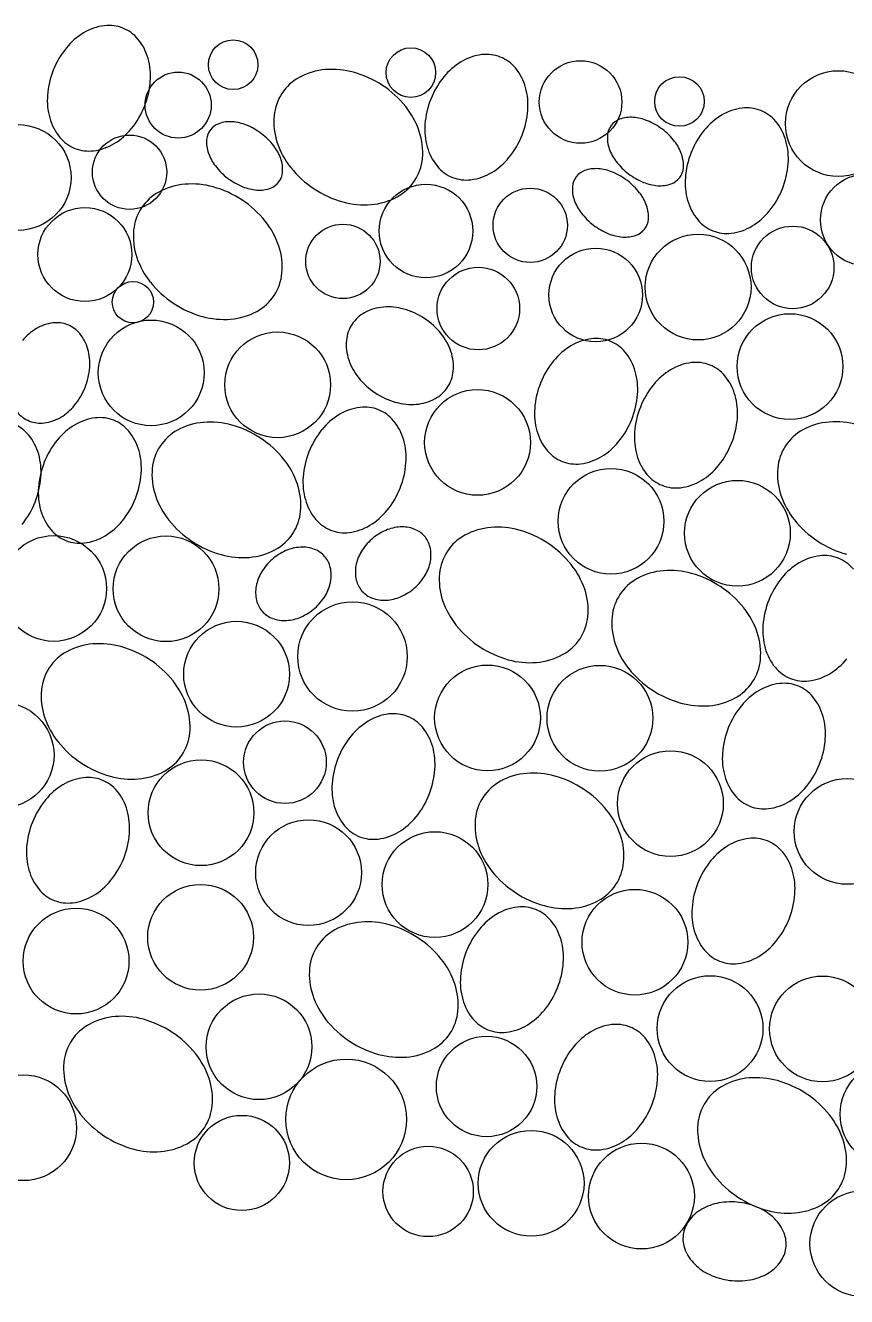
# Paper-space layout 'ESC' of a CAD drawing. Header units: feet, sheet in inches. Extents: x -1.2 to 33.8, y 0.1 to 22.9.
# Drawn here: x 28.663 to 29.126, y 6.202 to 6.918 of the extents above; entities that cross this region are included whole.
import ezdxf

# ---------------------------------------------------------------- set-up
doc = ezdxf.new("R2010")
doc.units = ezdxf.units.FT
doc.header["$MEASUREMENT"] = 0
doc.layers.add('TBLK', color=7, linetype='Continuous')

# ---------------------------------------------------------------- blocks, each defined once
blk = doc.blocks.new('ESC DET')
at = {"layer": 'TBLK'}
for centre, radius in [((30.43315, 7.40426), 0.01395), ((30.53321, 7.39985), 0.01395), ((30.62879, 7.38327), 0.02325), ((30.40218, 7.38154), 0.0186), ((30.77392, 7.37112), 0.02978), ((30.68449, 7.38356), 0.01395), ((30.31207, 7.34075), 0.02978), ((30.3748, 7.34373), 0.02093), ((30.78976, 7.31684), 0.02589), ((30.54172, 7.31058), 0.02635), ((30.60043, 7.3138), 0.02093), ((30.34967, 7.29732), 0.02645), ((30.49494, 7.29349), 0.02093), ((30.74825, 7.29009), 0.02325), ((30.69499, 7.27899), 0.02978), ((30.63734, 7.27459), 0.02635), ((30.57119, 7.2669), 0.02325), ((30.37669, 7.27053), 0.01163), ((30.74671, 7.23423), 0.02978), ((30.38699, 7.23068), 0.02978), ((30.45819, 7.22394), 0.02978), ((30.57077, 7.19148), 0.02978), ((30.64592, 7.14708), 0.02978), ((30.71712, 7.14034), 0.02978), ((30.33207, 7.10921), 0.02978), ((30.39534, 7.10903), 0.02978), ((30.50034, 7.07088), 0.03084), ((30.43507, 7.06094), 0.02978), ((30.57639, 7.03629), 0.02978), ((30.63967, 7.03611), 0.02978), ((30.30247, 7.01532), 0.02978), ((30.4623, 7.01132), 0.02325), ((30.41505, 6.98286), 0.02978), ((30.6794, 6.98802), 0.02978), ((30.77887, 6.97234), 0.02978), ((30.4756, 6.94914), 0.02978), ((30.54679, 6.9424), 0.02978), ((30.4148, 6.91272), 0.02978), ((30.65938, 6.90994), 0.02978), ((30.3447, 6.89928), 0.02978), ((30.70174, 6.86128), 0.02978), ((30.76502, 6.8611), 0.02978), ((30.44771, 6.85101), 0.02978), ((30.57585, 6.82865), 0.02827), ((30.49679, 6.81013), 0.03399), ((30.80475, 6.81301), 0.02978), ((30.31511, 6.80539), 0.02978), ((30.43802, 6.78558), 0.02681), ((30.60095, 6.77413), 0.02978), ((30.66308, 6.7669), 0.02978), ((30.54295, 6.76953), 0.02544), ((30.78775, 6.74007), 0.02978)]:
    blk.add_circle(centre, radius, dxfattribs=at)
for centre, radius, start, end in [((30.3642, 7.39691), 0.02957, 96.96679, 121.15007), ((30.36318, 7.40523), 0.02119, 68.31172, 96.96679), ((30.36831, 7.39011), 0.03751, 121.15007, 140.88107), ((30.36318, 7.40523), 0.02119, 39.65665, 68.31172), ((30.37641, 7.38352), 0.04796, 140.88107, 158.31172), ((30.35673, 7.39988), 0.02957, 15.47337, 39.65665), ((30.34908, 7.39776), 0.03751, 355.74236, 15.47337), ((30.58089, 7.37381), 0.03751, 121.15007, 140.88107), ((30.57679, 7.3806), 0.02957, 96.96679, 121.15007), ((30.57577, 7.38892), 0.02119, 68.31172, 96.96679), ((30.57577, 7.38892), 0.02119, 39.65665, 68.31172), ((30.37641, 7.38352), 0.04796, 158.31172, 175.74236), ((30.48808, 7.36475), 0.0369, 94.5496, 118.62461), ((30.48878, 7.35598), 0.0457, 74.49886, 94.5496), ((30.48571, 7.34492), 0.05717, 56.59168, 74.49886), ((30.56932, 7.38357), 0.02957, 15.47337, 39.65665), ((30.33866, 7.39854), 0.04796, 338.31172, 355.74236), ((30.48357, 7.37301), 0.02749, 118.62461, 146.59168), ((30.48571, 7.34492), 0.05717, 38.6845, 56.59168), ((30.589, 7.36721), 0.04796, 140.88107, 158.31172), ((30.56167, 7.38145), 0.03751, 355.74236, 15.47337), ((30.36599, 7.3843), 0.03751, 175.74236, 195.47337), ((30.48357, 7.37301), 0.02749, 146.59168, 174.55875), ((30.589, 7.36721), 0.04796, 158.31172, 175.74236), ((30.33866, 7.39854), 0.04796, 320.88107, 338.31172), ((30.49467, 7.35209), 0.0457, 18.63376, 38.6845), ((30.55125, 7.38223), 0.04796, 338.31172, 355.74236), ((30.72341, 7.35049), 0.02957, 96.96679, 121.15007), ((30.7224, 7.35881), 0.02119, 68.31172, 96.96679), ((30.7224, 7.35881), 0.02119, 39.65665, 68.31172), ((30.35834, 7.38218), 0.02957, 195.47337, 219.65665), ((30.42863, 7.36124), 0.01047, 110.20797, 142.72738), ((30.43133, 7.35391), 0.01828, 85.73913, 110.20797), ((30.43073, 7.34598), 0.02623, 67.78964, 85.73913), ((30.4266, 7.33586), 0.03716, 52.72738, 67.78964), ((30.49294, 7.37212), 0.0369, 174.55875, 198.63376), ((30.57858, 7.36799), 0.03751, 175.74236, 195.47337), ((30.65438, 7.36371), 0.01047, 142.72738, 175.2468), ((30.65438, 7.36371), 0.01047, 110.20797, 142.72738), ((30.65708, 7.35638), 0.01828, 85.73913, 110.20797), ((30.65648, 7.34845), 0.02623, 67.78964, 85.73913), ((30.65235, 7.33833), 0.03716, 52.72738, 67.78964), ((30.72752, 7.3437), 0.03751, 121.15007, 140.88107), ((30.71594, 7.35346), 0.02957, 15.47337, 39.65665), ((30.35189, 7.37683), 0.02119, 219.65665, 248.31172), ((30.34677, 7.39194), 0.03751, 301.15007, 320.88107), ((30.43641, 7.36059), 0.01828, 175.2468, 199.71563), ((30.42863, 7.36124), 0.01047, 142.72738, 175.2468), ((30.4266, 7.33586), 0.03716, 37.66512, 52.72738), ((30.503, 7.3549), 0.0369, 354.55875, 18.63376), ((30.55125, 7.38223), 0.04796, 320.88107, 338.31172), ((30.66216, 7.36306), 0.01828, 175.2468, 199.71563), ((30.65235, 7.33833), 0.03716, 37.66512, 52.72738), ((30.73563, 7.33711), 0.04796, 140.88107, 158.31172), ((30.35189, 7.37683), 0.02119, 248.31172, 276.96679), ((30.35087, 7.38515), 0.02957, 276.96679, 301.15007), ((30.43526, 7.34253), 0.02623, 19.71563, 37.66512), ((30.50127, 7.37493), 0.0457, 198.63376, 218.6845), ((30.57093, 7.36587), 0.02957, 195.47337, 219.65665), ((30.66965, 7.36574), 0.02623, 199.71563, 217.66512), ((30.66101, 7.34501), 0.02623, 19.71563, 37.66512), ((30.73563, 7.33711), 0.04796, 158.31172, 175.74236), ((30.7083, 7.35135), 0.03751, 355.74236, 15.47337), ((30.4439, 7.36327), 0.02623, 199.71563, 217.66512), ((30.44274, 7.34522), 0.01828, 355.2468, 19.71563), ((30.51237, 7.35401), 0.02749, 326.59168, 354.55875), ((30.55935, 7.37564), 0.03751, 301.15007, 320.88107), ((30.6783, 7.37242), 0.03716, 217.66512, 232.72738), ((30.66849, 7.34769), 0.01828, 355.2468, 19.71563), ((30.69788, 7.35212), 0.04796, 338.31172, 355.74236), ((30.45255, 7.36995), 0.03716, 217.66512, 232.72738), ((30.45255, 7.36995), 0.03716, 232.72738, 247.78964), ((30.45052, 7.34457), 0.01047, 322.72738, 355.2468), ((30.51023, 7.3821), 0.05717, 218.6845, 236.59168), ((30.56448, 7.36052), 0.02119, 219.65665, 248.31172), ((30.56448, 7.36052), 0.02119, 248.31172, 276.96679), ((30.56346, 7.36884), 0.02957, 276.96679, 301.15007), ((30.63466, 7.33478), 0.01047, 142.72738, 175.2468), ((30.63466, 7.33478), 0.01047, 110.20797, 142.72738), ((30.63736, 7.32745), 0.01828, 85.73913, 110.20797), ((30.63677, 7.31952), 0.02623, 67.78964, 85.73913), ((30.63263, 7.3094), 0.03716, 52.72738, 67.78964), ((30.6783, 7.37242), 0.03716, 232.72738, 247.78964), ((30.67627, 7.34704), 0.01047, 290.20797, 322.72738), ((30.67627, 7.34704), 0.01047, 322.72738, 355.2468), ((30.72521, 7.33788), 0.03751, 175.74236, 195.47337), ((30.40898, 7.30018), 0.0369, 94.5496, 118.62461), ((30.40967, 7.29141), 0.0457, 74.49886, 94.5496), ((30.40661, 7.28035), 0.05717, 56.59168, 74.49886), ((30.44842, 7.35983), 0.02623, 247.78964, 265.73913), ((30.44783, 7.3519), 0.01828, 265.73913, 290.20797), ((30.45052, 7.34457), 0.01047, 290.20797, 322.72738), ((30.51023, 7.3821), 0.05717, 236.59168, 254.49886), ((30.51237, 7.35401), 0.02749, 298.62461, 326.59168), ((30.64244, 7.33413), 0.01828, 175.2468, 199.71563), ((30.63263, 7.3094), 0.03716, 37.66512, 52.72738), ((30.67417, 7.3623), 0.02623, 247.78964, 265.73913), ((30.67358, 7.35437), 0.01828, 265.73913, 290.20797), ((30.69788, 7.35212), 0.04796, 320.88107, 338.31172), ((30.40447, 7.30844), 0.02749, 118.62461, 146.59168), ((30.40661, 7.28035), 0.05717, 38.6845, 56.59168), ((30.50717, 7.37104), 0.0457, 254.49886, 274.5496), ((30.50786, 7.36227), 0.0369, 274.5496, 298.62461), ((30.64993, 7.33681), 0.02623, 199.71563, 217.66512), ((30.64129, 7.31608), 0.02623, 19.71563, 37.66512), ((30.71756, 7.33577), 0.02957, 195.47337, 219.65665), ((30.40447, 7.30844), 0.02749, 146.59168, 174.55875), ((30.65858, 7.34349), 0.03716, 217.66512, 232.72738), ((30.64877, 7.31876), 0.01828, 355.2468, 19.71563), ((30.70598, 7.34553), 0.03751, 301.15007, 320.88107), ((30.41557, 7.28752), 0.0457, 18.63376, 38.6845), ((30.65858, 7.34349), 0.03716, 232.72738, 247.78964), ((30.65656, 7.31811), 0.01047, 290.20797, 322.72738), ((30.65656, 7.31811), 0.01047, 322.72738, 355.2468), ((30.7111, 7.33042), 0.02119, 219.65665, 248.31172), ((30.71009, 7.33874), 0.02957, 276.96679, 301.15007), ((30.41384, 7.30755), 0.0369, 174.55875, 198.63376), ((30.65445, 7.33337), 0.02623, 247.78964, 265.73913), ((30.65386, 7.32544), 0.01828, 265.73913, 290.20797), ((30.7111, 7.33042), 0.02119, 248.31172, 276.96679), ((30.4239, 7.29034), 0.0369, 354.55875, 18.63376), ((30.42217, 7.31036), 0.0457, 198.63376, 218.6845), ((30.43327, 7.28944), 0.02749, 326.59168, 354.55875), ((30.43113, 7.31753), 0.05717, 218.6845, 236.59168), ((30.43113, 7.31753), 0.05717, 236.59168, 254.49886), ((30.43327, 7.28944), 0.02749, 298.62461, 326.59168), ((30.42806, 7.30648), 0.0457, 254.49886, 274.5496), ((30.42876, 7.29771), 0.0369, 274.5496, 298.62461), ((30.51664, 7.24721), 0.01979, 118.62461, 146.59168), ((30.51989, 7.24126), 0.02657, 94.5496, 118.62461), ((30.52039, 7.23494), 0.0329, 74.49886, 94.5496), ((30.51818, 7.22698), 0.04117, 56.59168, 74.49886), ((30.33779, 7.2299), 0.03001, 121.15007, 140.88107), ((30.3345, 7.23533), 0.02366, 96.96679, 121.15007), ((30.33369, 7.24199), 0.01695, 68.31172, 96.96679), ((30.33369, 7.24199), 0.01695, 39.65665, 68.31172), ((30.51664, 7.24721), 0.01979, 146.59168, 174.55875), ((30.51818, 7.22698), 0.04117, 38.6845, 56.59168), ((30.32853, 7.23771), 0.02366, 15.47337, 39.65665), ((30.52339, 7.24656), 0.02657, 174.55875, 198.63376), ((30.52463, 7.23215), 0.0329, 18.63376, 38.6845), ((30.63857, 7.22056), 0.02957, 96.96679, 121.15007), ((30.63755, 7.22888), 0.02119, 68.31172, 96.96679), ((30.63755, 7.22888), 0.02119, 39.65665, 68.31172), ((30.32241, 7.23602), 0.03001, 355.74236, 15.47337), ((30.53063, 7.23417), 0.02657, 354.55875, 18.63376), ((30.64267, 7.21377), 0.03751, 121.15007, 140.88107), ((30.6311, 7.22353), 0.02957, 15.47337, 39.65665), ((30.31407, 7.23664), 0.03837, 338.31172, 355.74236), ((30.52939, 7.24859), 0.0329, 198.63376, 218.6845), ((30.65078, 7.20718), 0.04796, 140.88107, 158.31172), ((30.6948, 7.2071), 0.02957, 96.96679, 121.15007), ((30.69378, 7.21542), 0.02119, 68.31172, 96.96679), ((30.69378, 7.21542), 0.02119, 39.65665, 68.31172), ((30.53584, 7.25375), 0.04117, 218.6845, 236.59168), ((30.53738, 7.23353), 0.01979, 326.59168, 354.55875), ((30.62345, 7.22142), 0.03751, 355.74236, 15.47337), ((30.6989, 7.2003), 0.03751, 121.15007, 140.88107), ((30.68733, 7.21007), 0.02957, 15.47337, 39.65665), ((30.31407, 7.23664), 0.03837, 320.88107, 338.31172), ((30.53584, 7.25375), 0.04117, 236.59168, 254.49886), ((30.53738, 7.23353), 0.01979, 298.62461, 326.59168), ((30.65078, 7.20718), 0.04796, 158.31172, 175.74236), ((30.61303, 7.22219), 0.04796, 338.31172, 355.74236), ((30.70701, 7.19371), 0.04796, 140.88107, 158.31172), ((30.32056, 7.23136), 0.03001, 301.15007, 320.88107), ((30.53363, 7.24579), 0.0329, 254.49886, 274.5496), ((30.53413, 7.23948), 0.02657, 274.5496, 298.62461), ((30.70701, 7.19371), 0.04796, 158.31172, 175.74236), ((30.67968, 7.20795), 0.03751, 355.74236, 15.47337), ((30.32466, 7.21927), 0.01695, 219.65665, 248.31172), ((30.32384, 7.22593), 0.02366, 276.96679, 301.15007), ((30.35909, 7.17595), 0.02957, 96.96679, 121.15007), ((30.35807, 7.18427), 0.02119, 68.31172, 96.96679), ((30.51228, 7.17508), 0.03751, 121.15007, 140.88107), ((30.50817, 7.18187), 0.02957, 96.96679, 121.15007), ((30.50715, 7.19019), 0.02119, 68.31172, 96.96679), ((30.50715, 7.19019), 0.02119, 39.65665, 68.31172), ((30.64036, 7.20795), 0.03751, 175.74236, 195.47337), ((30.61303, 7.22219), 0.04796, 320.88107, 338.31172), ((30.66926, 7.20873), 0.04796, 338.31172, 355.74236), ((30.30157, 7.18226), 0.02119, 39.65665, 68.31172), ((30.32466, 7.21927), 0.01695, 248.31172, 276.96679), ((30.36319, 7.16916), 0.03751, 121.15007, 140.88107), ((30.35807, 7.18427), 0.02119, 39.65665, 68.31172), ((30.35162, 7.17892), 0.02957, 15.47337, 39.65665), ((30.41495, 7.17428), 0.02749, 118.62461, 146.59168), ((30.41946, 7.16602), 0.0369, 94.5496, 118.62461), ((30.42016, 7.15725), 0.0457, 74.49886, 94.5496), ((30.41709, 7.14619), 0.05717, 56.59168, 74.49886), ((30.52038, 7.16848), 0.04796, 140.88107, 158.31172), ((30.5007, 7.18484), 0.02957, 15.47337, 39.65665), ((30.63271, 7.20584), 0.02957, 195.47337, 219.65665), ((30.69659, 7.19449), 0.03751, 175.74236, 195.47337), ((30.76719, 7.17447), 0.02749, 118.62461, 146.59168), ((30.7717, 7.16621), 0.0369, 94.5496, 118.62461), ((30.7724, 7.15744), 0.0457, 74.49886, 94.5496), ((30.29512, 7.17691), 0.02957, 15.47337, 39.65665), ((30.3713, 7.16257), 0.04796, 140.88107, 158.31172), ((30.41709, 7.14619), 0.05717, 38.6845, 56.59168), ((30.49305, 7.18272), 0.03751, 355.74236, 15.47337), ((30.62113, 7.2156), 0.03751, 301.15007, 320.88107), ((30.66926, 7.20873), 0.04796, 320.88107, 338.31172), ((30.28747, 7.17479), 0.03751, 355.74236, 15.47337), ((30.34397, 7.17681), 0.03751, 355.74236, 15.47337), ((30.41495, 7.17428), 0.02749, 146.59168, 174.55875), ((30.52038, 7.16848), 0.04796, 158.31172, 175.74236), ((30.62626, 7.20049), 0.02119, 219.65665, 248.31172), ((30.62524, 7.20881), 0.02957, 276.96679, 301.15007), ((30.68894, 7.19237), 0.02957, 195.47337, 219.65665), ((30.76719, 7.17447), 0.02749, 146.59168, 174.55875), ((30.3713, 7.16257), 0.04796, 158.31172, 175.74236), ((30.42432, 7.17339), 0.0369, 174.55875, 198.63376), ((30.42605, 7.15336), 0.0457, 18.63376, 38.6845), ((30.48263, 7.1835), 0.04796, 338.31172, 355.74236), ((30.62626, 7.20049), 0.02119, 248.31172, 276.96679), ((30.67737, 7.20213), 0.03751, 301.15007, 320.88107), ((30.77657, 7.17358), 0.0369, 174.55875, 198.63376), ((30.27705, 7.17557), 0.04796, 338.31172, 355.74236), ((30.33355, 7.17758), 0.04796, 338.31172, 355.74236), ((30.50996, 7.16926), 0.03751, 175.74236, 195.47337), ((30.68249, 7.18702), 0.02119, 219.65665, 248.31172), ((30.68147, 7.19534), 0.02957, 276.96679, 301.15007), ((30.36088, 7.16334), 0.03751, 175.74236, 195.47337), ((30.43266, 7.1762), 0.0457, 198.63376, 218.6845), ((30.43439, 7.15617), 0.0369, 354.55875, 18.63376), ((30.48263, 7.1835), 0.04796, 320.88107, 338.31172), ((30.68249, 7.18702), 0.02119, 248.31172, 276.96679), ((30.7849, 7.17639), 0.0457, 198.63376, 218.6845), ((30.27705, 7.17557), 0.04796, 320.88107, 338.31172), ((30.33355, 7.17758), 0.04796, 320.88107, 338.31172), ((30.50231, 7.16714), 0.02957, 195.47337, 219.65665), ((30.35323, 7.16123), 0.02957, 195.47337, 219.65665), ((30.34165, 7.17099), 0.03751, 301.15007, 320.88107), ((30.44162, 7.18337), 0.05717, 218.6845, 236.59168), ((30.44376, 7.15528), 0.02749, 326.59168, 354.55875), ((30.49586, 7.16179), 0.02119, 219.65665, 248.31172), ((30.49074, 7.17691), 0.03751, 301.15007, 320.88107), ((30.79386, 7.18356), 0.05717, 218.6845, 236.59168), ((30.34678, 7.15588), 0.02119, 219.65665, 248.31172), ((30.44376, 7.15528), 0.02749, 298.62461, 326.59168), ((30.49586, 7.16179), 0.02119, 248.31172, 276.96679), ((30.49484, 7.17011), 0.02957, 276.96679, 301.15007), ((30.53096, 7.11449), 0.02993, 113.46115, 131.36632), ((30.52857, 7.12001), 0.02392, 93.41172, 113.46115), ((30.52829, 7.12461), 0.01931, 69.33623, 93.41172), ((30.53003, 7.12922), 0.01438, 41.36632, 69.33623), ((30.58123, 7.1068), 0.0369, 94.5496, 118.62461), ((30.58193, 7.09804), 0.0457, 74.49886, 94.5496), ((30.57886, 7.08698), 0.05717, 56.59168, 74.49886), ((30.34678, 7.15588), 0.02119, 248.31172, 276.96679), ((30.34576, 7.1642), 0.02957, 276.96679, 301.15007), ((30.44162, 7.18337), 0.05717, 236.59168, 254.49886), ((30.53096, 7.11449), 0.02993, 131.36632, 149.2715), ((30.53003, 7.12922), 0.01438, 13.39642, 41.36632), ((30.57672, 7.11507), 0.02749, 118.62461, 146.59168), ((30.57886, 7.08698), 0.05717, 38.6845, 56.59168), ((30.79386, 7.18356), 0.05717, 236.59168, 254.49886), ((30.43855, 7.17231), 0.0457, 254.49886, 274.5496), ((30.43925, 7.16354), 0.0369, 274.5496, 298.62461), ((30.4748, 7.10307), 0.02993, 131.36632, 149.2715), ((30.4748, 7.10307), 0.02993, 113.46115, 131.36632), ((30.4724, 7.10858), 0.02392, 93.41172, 113.46115), ((30.47213, 7.11318), 0.01931, 69.33623, 93.41172), ((30.47387, 7.11779), 0.01438, 41.36632, 69.33623), ((30.47387, 7.11779), 0.01438, 13.39642, 41.36632), ((30.52579, 7.11756), 0.02392, 149.2715, 169.32093), ((30.52524, 7.12808), 0.01931, 349.32093, 13.39642), ((30.57672, 7.11507), 0.02749, 146.59168, 174.55875), ((30.7671, 7.09827), 0.02957, 96.96679, 121.15007), ((30.76609, 7.10659), 0.02119, 68.31172, 96.96679), ((30.76609, 7.10659), 0.02119, 39.65665, 68.31172), ((30.46963, 7.10614), 0.02392, 149.2715, 169.32093), ((30.46907, 7.11665), 0.01931, 349.32093, 13.39642), ((30.52127, 7.11842), 0.01931, 169.32093, 193.39642), ((30.52071, 7.12893), 0.02392, 329.2715, 349.32093), ((30.58782, 7.09415), 0.0457, 18.63376, 38.6845), ((30.6784, 7.08242), 0.0369, 94.5496, 118.62461), ((30.67909, 7.07365), 0.0457, 74.49886, 94.5496), ((30.77121, 7.09148), 0.03751, 121.15007, 140.88107), ((30.46455, 7.11751), 0.02392, 329.2715, 349.32093), ((30.51647, 7.11728), 0.01438, 193.39642, 221.36632), ((30.51554, 7.132), 0.02993, 311.36632, 329.2715), ((30.58609, 7.11418), 0.0369, 174.55875, 198.63376), ((30.67389, 7.09069), 0.02749, 118.62461, 146.59168), ((30.67603, 7.06259), 0.05717, 56.59168, 74.49886), ((30.77932, 7.08489), 0.04796, 140.88107, 158.31172), ((30.4651, 7.10699), 0.01931, 169.32093, 193.39642), ((30.45938, 7.12058), 0.02993, 311.36632, 329.2715), ((30.51647, 7.11728), 0.01438, 221.36632, 249.33623), ((30.51794, 7.12649), 0.02392, 273.41172, 293.46115), ((30.51554, 7.132), 0.02993, 293.46115, 311.36632), ((30.59615, 7.09696), 0.0369, 354.55875, 18.63376), ((30.67389, 7.09069), 0.02749, 146.59168, 174.55875), ((30.67603, 7.06259), 0.05717, 38.6845, 56.59168), ((30.46031, 7.10585), 0.01438, 193.39642, 221.36632), ((30.45938, 7.12058), 0.02993, 293.46115, 311.36632), ((30.51821, 7.12189), 0.01931, 249.33623, 273.41172), ((30.59443, 7.11699), 0.0457, 198.63376, 218.6845), ((30.68499, 7.06977), 0.0457, 18.63376, 38.6845), ((30.77932, 7.08489), 0.04796, 158.31172, 175.74236), ((30.46031, 7.10585), 0.01438, 221.36632, 249.33623), ((30.46205, 7.11046), 0.01931, 249.33623, 273.41172), ((30.46177, 7.11506), 0.02392, 273.41172, 293.46115), ((30.60552, 7.09607), 0.02749, 326.59168, 354.55875), ((30.68326, 7.08979), 0.0369, 174.55875, 198.63376), ((30.60338, 7.12416), 0.05717, 218.6845, 236.59168), ((30.69332, 7.07258), 0.0369, 354.55875, 18.63376), ((30.7689, 7.08566), 0.03751, 175.74236, 195.47337), ((30.35706, 7.04119), 0.0369, 94.5496, 118.62461), ((30.35775, 7.03242), 0.0457, 74.49886, 94.5496), ((30.35469, 7.02136), 0.05717, 56.59168, 74.49886), ((30.60338, 7.12416), 0.05717, 236.59168, 254.49886), ((30.60552, 7.09607), 0.02749, 298.62461, 326.59168), ((30.69159, 7.0926), 0.0457, 198.63376, 218.6845), ((30.76125, 7.08355), 0.02957, 195.47337, 219.65665), ((30.35255, 7.04945), 0.02749, 118.62461, 146.59168), ((30.35469, 7.02136), 0.05717, 38.6845, 56.59168), ((30.60032, 7.1131), 0.0457, 254.49886, 274.5496), ((30.60101, 7.10433), 0.0369, 274.5496, 298.62461), ((30.70269, 7.07168), 0.02749, 326.59168, 354.55875), ((30.74967, 7.09331), 0.03751, 301.15007, 320.88107), ((30.35255, 7.04945), 0.02749, 146.59168, 174.55875), ((30.70055, 7.09978), 0.05717, 218.6845, 236.59168), ((30.75479, 7.0782), 0.02119, 219.65665, 248.31172), ((30.75378, 7.08652), 0.02957, 276.96679, 301.15007), ((30.36364, 7.02853), 0.0457, 18.63376, 38.6845), ((30.70269, 7.07168), 0.02749, 298.62461, 326.59168), ((30.74433, 7.02629), 0.02957, 96.96679, 121.15007), ((30.74332, 7.03461), 0.02119, 68.31172, 96.96679), ((30.75479, 7.0782), 0.02119, 248.31172, 276.96679), ((30.74332, 7.03461), 0.02119, 39.65665, 68.31172), ((30.36192, 7.04856), 0.0369, 174.55875, 198.63376), ((30.70055, 7.09978), 0.05717, 236.59168, 254.49886), ((30.69818, 7.07995), 0.0369, 274.5496, 298.62461), ((30.74844, 7.01949), 0.03751, 121.15007, 140.88107), ((30.73686, 7.02926), 0.02957, 15.47337, 39.65665), ((30.37198, 7.03134), 0.0369, 354.55875, 18.63376), ((30.69749, 7.08872), 0.0457, 254.49886, 274.5496), ((30.75654, 7.0129), 0.04796, 140.88107, 158.31172), ((30.37025, 7.05137), 0.0457, 198.63376, 218.6845), ((30.52858, 7.00236), 0.03751, 121.15007, 140.88107), ((30.52447, 7.00916), 0.02957, 96.96679, 121.15007), ((30.52345, 7.01748), 0.02119, 68.31172, 96.96679), ((30.52345, 7.01748), 0.02119, 39.65665, 68.31172), ((30.72921, 7.02714), 0.03751, 355.74236, 15.47337), ((30.38135, 7.03045), 0.02749, 326.59168, 354.55875), ((30.53668, 6.99577), 0.04796, 140.88107, 158.31172), ((30.517, 7.01213), 0.02957, 15.47337, 39.65665), ((30.75654, 7.0129), 0.04796, 158.31172, 175.74236), ((30.37921, 7.05854), 0.05717, 218.6845, 236.59168), ((30.50935, 7.01001), 0.03751, 355.74236, 15.47337), ((30.71879, 7.02792), 0.04796, 338.31172, 355.74236), ((30.38135, 7.03045), 0.02749, 298.62461, 326.59168), ((30.53668, 6.99577), 0.04796, 158.31172, 175.74236), ((30.74612, 7.01368), 0.03751, 175.74236, 195.47337), ((30.37921, 7.05854), 0.05717, 236.59168, 254.49886), ((30.37684, 7.03872), 0.0369, 274.5496, 298.62461), ((30.49893, 7.01079), 0.04796, 338.31172, 355.74236), ((30.60138, 6.96827), 0.0369, 94.5496, 118.62461), ((30.60208, 6.9595), 0.0457, 74.49886, 94.5496), ((30.71879, 7.02792), 0.04796, 320.88107, 338.31172), ((30.35656, 6.96646), 0.03751, 121.15007, 140.88107), ((30.35246, 6.97325), 0.02957, 96.96679, 121.15007), ((30.35144, 6.98157), 0.02119, 68.31172, 96.96679), ((30.35144, 6.98157), 0.02119, 39.65665, 68.31172), ((30.37614, 7.04748), 0.0457, 254.49886, 274.5496), ((30.52626, 6.99655), 0.03751, 175.74236, 195.47337), ((30.59687, 6.97653), 0.02749, 118.62461, 146.59168), ((30.59901, 6.94844), 0.05717, 56.59168, 74.49886), ((30.73848, 7.01156), 0.02957, 195.47337, 219.65665), ((30.7269, 7.02132), 0.03751, 301.15007, 320.88107), ((30.36467, 6.95987), 0.04796, 140.88107, 158.31172), ((30.34499, 6.97622), 0.02957, 15.47337, 39.65665), ((30.49893, 7.01079), 0.04796, 320.88107, 338.31172), ((30.59687, 6.97653), 0.02749, 146.59168, 174.55875), ((30.59901, 6.94844), 0.05717, 38.6845, 56.59168), ((30.73202, 7.00621), 0.02119, 219.65665, 248.31172), ((30.33734, 6.97411), 0.03751, 355.74236, 15.47337), ((30.51861, 6.99443), 0.02957, 195.47337, 219.65665), ((30.60797, 6.95561), 0.0457, 18.63376, 38.6845), ((30.73202, 7.00621), 0.02119, 248.31172, 276.96679), ((30.73101, 7.01453), 0.02957, 276.96679, 301.15007), ((30.36467, 6.95987), 0.04796, 158.31172, 175.74236), ((30.51216, 6.98908), 0.02119, 219.65665, 248.31172), ((30.50704, 7.00419), 0.03751, 301.15007, 320.88107), ((30.60624, 6.97564), 0.0369, 174.55875, 198.63376), ((30.32692, 6.97488), 0.04796, 338.31172, 355.74236), ((30.51216, 6.98908), 0.02119, 248.31172, 276.96679), ((30.51114, 6.9974), 0.02957, 276.96679, 301.15007), ((30.6163, 6.95842), 0.0369, 354.55875, 18.63376), ((30.72717, 6.93903), 0.02957, 96.96679, 121.15007), ((30.72616, 6.94735), 0.02119, 68.31172, 96.96679), ((30.35425, 6.96064), 0.03751, 175.74236, 195.47337), ((30.61457, 6.97845), 0.0457, 198.63376, 218.6845), ((30.73128, 6.93223), 0.03751, 121.15007, 140.88107), ((30.72616, 6.94735), 0.02119, 39.65665, 68.31172), ((30.7197, 6.942), 0.02957, 15.47337, 39.65665), ((30.32692, 6.97488), 0.04796, 320.88107, 338.31172), ((30.62567, 6.95753), 0.02749, 326.59168, 354.55875), ((30.73939, 6.92564), 0.04796, 140.88107, 158.31172), ((30.3466, 6.95853), 0.02957, 195.47337, 219.65665), ((30.62353, 6.98562), 0.05717, 218.6845, 236.59168), ((30.71205, 6.93988), 0.03751, 355.74236, 15.47337), ((30.34015, 6.95318), 0.02119, 219.65665, 248.31172), ((30.33502, 6.96829), 0.03751, 301.15007, 320.88107), ((30.62567, 6.95753), 0.02749, 298.62461, 326.59168), ((30.73939, 6.92564), 0.04796, 158.31172, 175.74236), ((30.34015, 6.95318), 0.02119, 248.31172, 276.96679), ((30.33913, 6.9615), 0.02957, 276.96679, 301.15007), ((30.62353, 6.98562), 0.05717, 236.59168, 254.49886), ((30.62116, 6.9658), 0.0369, 274.5496, 298.62461), ((30.70163, 6.94066), 0.04796, 338.31172, 355.74236), ((30.60088, 6.89354), 0.03751, 121.15007, 140.88107), ((30.59678, 6.90033), 0.02957, 96.96679, 121.15007), ((30.59576, 6.90865), 0.02119, 68.31172, 96.96679), ((30.59576, 6.90865), 0.02119, 39.65665, 68.31172), ((30.62047, 6.97456), 0.0457, 254.49886, 274.5496), ((30.72897, 6.92642), 0.03751, 175.74236, 195.47337), ((30.50807, 6.88448), 0.0369, 94.5496, 118.62461), ((30.50877, 6.87571), 0.0457, 74.49886, 94.5496), ((30.5057, 6.86465), 0.05717, 56.59168, 74.49886), ((30.58931, 6.9033), 0.02957, 15.47337, 39.65665), ((30.70163, 6.94066), 0.04796, 320.88107, 338.31172), ((30.50356, 6.89274), 0.02749, 118.62461, 146.59168), ((30.5057, 6.86465), 0.05717, 38.6845, 56.59168), ((30.60899, 6.88695), 0.04796, 140.88107, 158.31172), ((30.58166, 6.90119), 0.03751, 355.74236, 15.47337), ((30.72132, 6.9243), 0.02957, 195.47337, 219.65665), ((30.50356, 6.89274), 0.02749, 146.59168, 174.55875), ((30.60899, 6.88695), 0.04796, 158.31172, 175.74236), ((30.71486, 6.91895), 0.02119, 219.65665, 248.31172), ((30.70974, 6.93406), 0.03751, 301.15007, 320.88107), ((30.51466, 6.87183), 0.0457, 18.63376, 38.6845), ((30.57124, 6.90196), 0.04796, 338.31172, 355.74236), ((30.71486, 6.91895), 0.02119, 248.31172, 276.96679), ((30.71385, 6.92727), 0.02957, 276.96679, 301.15007), ((30.51293, 6.89185), 0.0369, 174.55875, 198.63376), ((30.59857, 6.88772), 0.03751, 175.74236, 195.47337), ((30.52299, 6.87464), 0.0369, 354.55875, 18.63376), ((30.57124, 6.90196), 0.04796, 320.88107, 338.31172), ((30.52127, 6.89466), 0.0457, 198.63376, 218.6845), ((30.59092, 6.88561), 0.02957, 195.47337, 219.65665), ((30.36969, 6.83126), 0.0369, 94.5496, 118.62461), ((30.37039, 6.82249), 0.0457, 74.49886, 94.5496), ((30.53237, 6.87374), 0.02749, 326.59168, 354.55875), ((30.57934, 6.89537), 0.03751, 301.15007, 320.88107), ((30.36518, 6.83952), 0.02749, 118.62461, 146.59168), ((30.36732, 6.81143), 0.05717, 56.59168, 74.49886), ((30.53023, 6.90184), 0.05717, 218.6845, 236.59168), ((30.58447, 6.88026), 0.02119, 219.65665, 248.31172), ((30.58447, 6.88026), 0.02119, 248.31172, 276.96679), ((30.58345, 6.88858), 0.02957, 276.96679, 301.15007), ((30.64982, 6.83415), 0.02957, 96.96679, 121.15007), ((30.64881, 6.84247), 0.02119, 68.31172, 96.96679), ((30.64881, 6.84247), 0.02119, 39.65665, 68.31172), ((30.36518, 6.83952), 0.02749, 146.59168, 174.55875), ((30.36732, 6.81143), 0.05717, 38.6845, 56.59168), ((30.53023, 6.90184), 0.05717, 236.59168, 254.49886), ((30.53237, 6.87374), 0.02749, 298.62461, 326.59168), ((30.65393, 6.82735), 0.03751, 121.15007, 140.88107), ((30.64235, 6.83712), 0.02957, 15.47337, 39.65665), ((30.37628, 6.81861), 0.0457, 18.63376, 38.6845), ((30.52716, 6.89078), 0.0457, 254.49886, 274.5496), ((30.52786, 6.88201), 0.0369, 274.5496, 298.62461), ((30.66204, 6.82076), 0.04796, 140.88107, 158.31172), ((30.37455, 6.83863), 0.0369, 174.55875, 198.63376), ((30.6347, 6.835), 0.03751, 355.74236, 15.47337), ((30.38462, 6.82142), 0.0369, 354.55875, 18.63376), ((30.66204, 6.82076), 0.04796, 158.31172, 175.74236), ((30.62428, 6.83578), 0.04796, 338.31172, 355.74236), ((30.72673, 6.79669), 0.0369, 94.5496, 118.62461), ((30.72743, 6.78792), 0.0457, 74.49886, 94.5496), ((30.72436, 6.77686), 0.05717, 56.59168, 74.49886), ((30.38289, 6.84144), 0.0457, 198.63376, 218.6845), ((30.72222, 6.80495), 0.02749, 118.62461, 146.59168), ((30.39399, 6.82052), 0.02749, 326.59168, 354.55875), ((30.65162, 6.82154), 0.03751, 175.74236, 195.47337), ((30.62428, 6.83578), 0.04796, 320.88107, 338.31172), ((30.72222, 6.80495), 0.02749, 146.59168, 174.55875), ((30.72436, 6.77686), 0.05717, 38.6845, 56.59168), ((30.39185, 6.84862), 0.05717, 218.6845, 236.59168), ((30.64397, 6.81942), 0.02957, 195.47337, 219.65665), ((30.73332, 6.78403), 0.0457, 18.63376, 38.6845), ((30.39399, 6.82052), 0.02749, 298.62461, 326.59168), ((30.63239, 6.82918), 0.03751, 301.15007, 320.88107), ((30.73159, 6.80406), 0.0369, 174.55875, 198.63376), ((30.39185, 6.84862), 0.05717, 236.59168, 254.49886), ((30.38948, 6.82879), 0.0369, 274.5496, 298.62461), ((30.63751, 6.81407), 0.02119, 219.65665, 248.31172), ((30.6365, 6.82239), 0.02957, 276.96679, 301.15007), ((30.74165, 6.78684), 0.0369, 354.55875, 18.63376), ((30.38878, 6.83756), 0.0457, 254.49886, 274.5496), ((30.63751, 6.81407), 0.02119, 248.31172, 276.96679), ((30.73993, 6.80687), 0.0457, 198.63376, 218.6845), ((30.75103, 6.78595), 0.02749, 326.59168, 354.55875), ((30.74889, 6.81404), 0.05717, 218.6845, 236.59168), ((30.75103, 6.78595), 0.02749, 298.62461, 326.59168), ((30.71197, 6.73349), 0.03001, 100.10687, 119.83788), ((30.71344, 6.72526), 0.03837, 82.67622, 100.10687), ((30.74889, 6.81404), 0.05717, 236.59168, 254.49886), ((30.71344, 6.72526), 0.03837, 65.24558, 82.67622), ((30.74652, 6.79422), 0.0369, 274.5496, 298.62461), ((30.70881, 6.739), 0.02366, 119.83788, 144.02115), ((30.71694, 6.73285), 0.03001, 45.51457, 65.24558), ((30.74582, 6.80298), 0.0457, 254.49886, 274.5496), ((30.72139, 6.73738), 0.02366, 21.33129, 45.51457), ((30.70339, 6.74294), 0.01695, 144.02115, 172.67622), ((30.72763, 6.73982), 0.01695, 352.67622, 21.33129), ((30.70339, 6.74294), 0.01695, 172.67622, 201.33129), ((30.70963, 6.74538), 0.02366, 201.33129, 225.51457), ((30.72763, 6.73982), 0.01695, 324.02115, 352.67622), ((30.71408, 6.74991), 0.03001, 225.51457, 245.24558), ((30.72221, 6.74376), 0.02366, 299.83788, 324.02115), ((30.71758, 6.7575), 0.03837, 245.24558, 262.67622), ((30.71758, 6.7575), 0.03837, 262.67622, 280.10687), ((30.71905, 6.74927), 0.03001, 280.10687, 299.83788)]:
    blk.add_arc(centre, radius, start, end, dxfattribs=at)

psp = doc.layouts.new('ESC')

# ---------------------------------------------------------------- block references
psp.add_blockref('ESC DET', (-1.65273, -0.50872))

doc.saveas('drawing.dxf')
